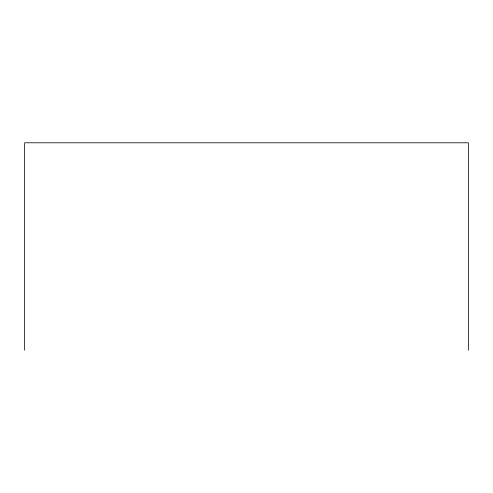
<?xml version="1.0" encoding="UTF-8"?>
<svg xmlns="http://www.w3.org/2000/svg" width="493" height="493" viewBox="0 0 493 493"><rect width="100%" height="100%" fill="white"/><g stroke="black" fill="none" stroke-linecap="round" stroke-linejoin="round"><path stroke-width="0.74" d="M468.35 350.215L468.35 142.785L24.65 142.785L24.65 350.215"/></g></svg>
